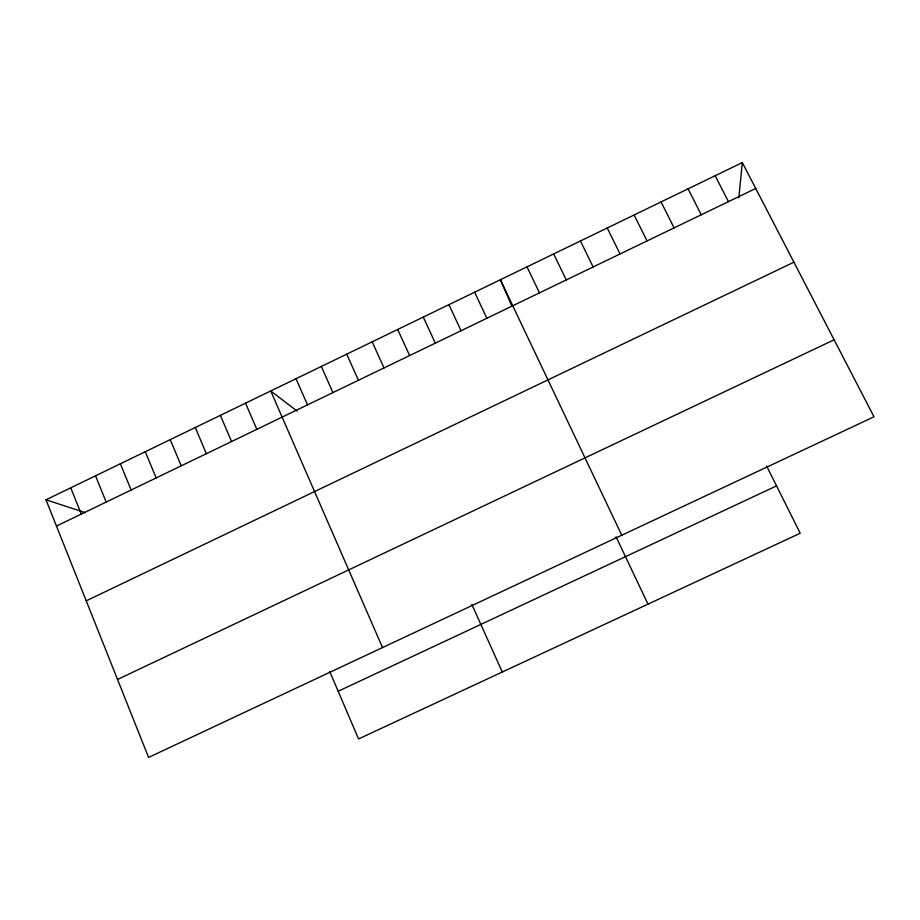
<?xml version="1.0" encoding="UTF-8"?>
<svg xmlns="http://www.w3.org/2000/svg" width="920" height="920" viewBox="0 0 920 920"><rect width="100%" height="100%" fill="white"/><g stroke="black" fill="none" stroke-linecap="round" stroke-linejoin="round"><path stroke-width="1.38" d="M738.829 197.834L742.313 162.576L46 499.801L148.58 757.424L874 416.783L742.313 162.576M56.465 526.067L755.722 188.473M86.227 600.829L793.914 262.2M117.541 679.466L834.118 339.802M338.18 691.254L776.549 485.886M46 499.801L85.387 512.681M297.068 411.079L270.733 390.954L382.524 647.565M715.162 175.731L728.456 201.641M688.068 188.841L701.258 214.774M661.054 201.928L674.119 227.873M766.647 466.06L800.216 533.243L358.558 738.956L329.647 671.289M634.11 214.981L647.059 240.936M607.234 227.999L620.057 253.977M580.416 240.982L593.135 266.972M553.679 253.931L566.271 279.945M526.999 266.858L539.476 292.87M621.759 535.233L500.388 279.737L511.393 304.945M616.043 536.785L647.99 604.153M474.616 292.215L486.875 318.274M448.914 304.669L461.069 330.728M423.28 317.078L435.321 343.16M397.704 329.475L409.63 355.568M372.186 341.826L384.008 367.931M471.879 604.486L502.285 672.014M346.725 354.154L358.443 380.27M321.333 366.447L332.948 392.587M296.01 378.718L307.51 404.869M245.525 403.167L256.818 429.341M220.374 415.345L231.564 441.531M195.281 427.501L206.367 453.698M170.257 439.622L181.228 465.83M145.279 451.709L156.158 477.94M120.37 463.772L131.146 490.015M95.519 475.812L106.191 502.067M70.736 487.818L81.293 514.084"/></g></svg>
